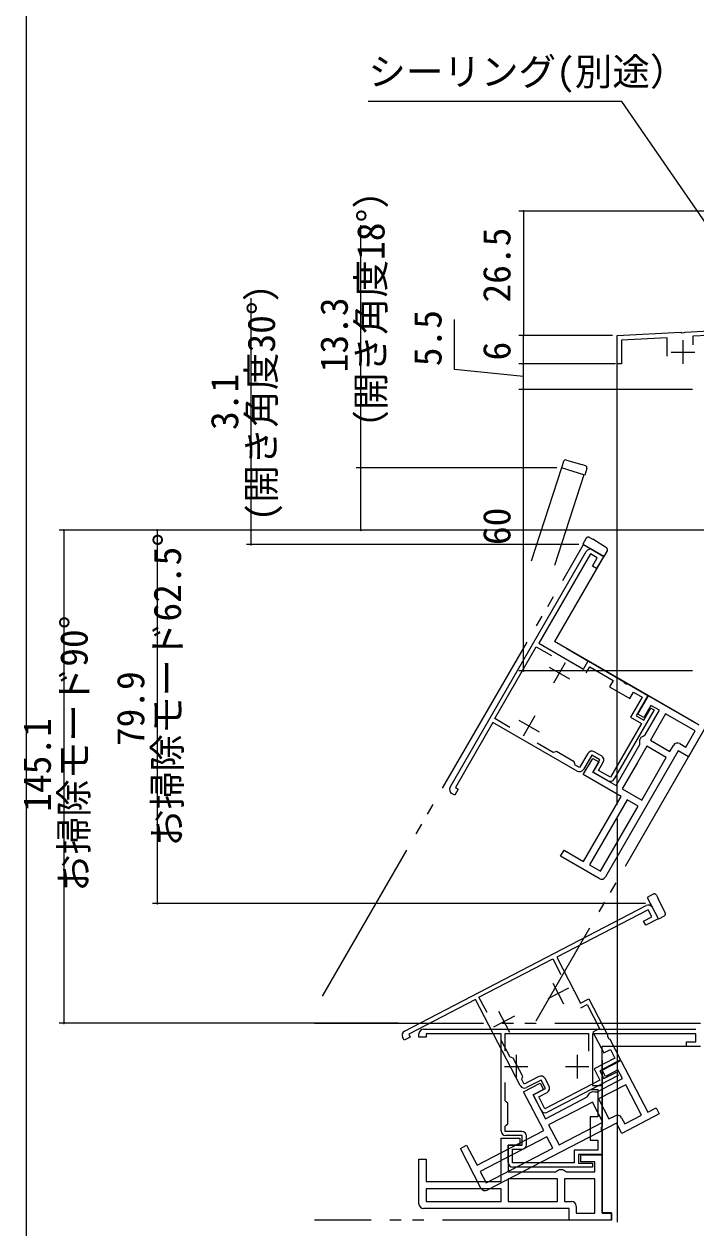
# Model space of a CAD drawing. Units: millimetres, scale not verified. Extents: x -1189 to -189, y -840 to 760.
# Drawn here: x -1188.5 to -1045.4, y 221.2 to 477.9 of the extents above; entities that cross this region are included whole.
import ezdxf
from ezdxf.enums import TextEntityAlignment as Align

# ---------------------------------------------------------------- set-up
doc = ezdxf.new("R2010")
doc.units = ezdxf.units.MM
doc.header["$LTSCALE"] = 4
doc.linetypes.add('DOUBLE_CHAIN2', pattern=[12.8, 9, -1, 0.6, -0.6, 0.6, -1])
for name, color, linetype, lineweight in [('0-2_YKK_ZWAK', 7, 'Continuous', 9), ('0-3_YKK_11', 7, 'Continuous', 9), ('0-4_YKK_12', 2, 'Continuous', 9), ('0-6_YKK_13', 4, 'Continuous', 9), ('0-7_YKK_D', 6, 'Continuous', 9)]:
    doc.layers.add(name, color=color, linetype=linetype, lineweight=lineweight)
doc.styles.add('ＭＳ ゴシック', font='')
doc.styles.get('ＭＳ ゴシック').set_extended_font_data('MS Gothic')

msp = doc.modelspace()

# ---------------------------------------------------------------- linework, layer by layer
at = {"layer": '0-2_YKK_ZWAK'}
msp.add_line((-1188, -840), (-1188, 720), dxfattribs=at)
at = {"layer": '0-3_YKK_11'}
for p, q in [((-1062.179, 411.501), (-1048.637, 412.21)), ((-1062.179, 405.501), (-1062.179, 411.501)), ((-1051.579, 411.055), (-1061.279, 410.546)), ((-1051.579, 407.113), (-1051.579, 411.055)), ((-1036.179, 411.862), (-1046.079, 411.343)), ((-1046.079, 411.343), (-1046.079, 409.551)), ((-1061.279, 410.546), (-1061.279, 405.501)), ((-1061.279, 405.501), (-1062.179, 405.501)), ((-1097.771, 315.209), (-1068.771, 365.439)), ((-1067.905, 364.939), (-1078.905, 345.886)), ((-1066.432, 364.089), (-1067.905, 364.939)), ((-1067.405, 365.805), (-1065.066, 364.455)), ((-1067.432, 362.357), (-1066.432, 364.089)), ((-1066.566, 361.857), (-1067.432, 362.357)), ((-1065.066, 364.455), (-1066.566, 361.857)), ((-1088.291, 329.828), (-1079.441, 345.157)), ((-1079.441, 345.157), (-1076.168, 343.267)), ((-1078.905, 345.886), (-1069.378, 340.386)), ((-1069.378, 340.386), (-1068.378, 342.118)), ((-1068.378, 342.118), (-1060.861, 337.778)), ((-1068.799, 339.59), (-1068.049, 340.889)), ((-1068.049, 340.889), (-1063.026, 337.989)), ((-1063.026, 337.989), (-1063.826, 336.603)), ((-1063.826, 336.603), (-1059.496, 334.103)), ((-1060.861, 337.778), (-1060.711, 337.518)), ((-1060.711, 337.518), (-1060.261, 337.259)), ((-1060.261, 337.259), (-1059.961, 337.259)), ((-1059.961, 337.259), (-1055.647, 334.768)), ((-1059.496, 334.103), (-1058.696, 335.489)), ((-1056.877, 334.439), (-1059.377, 330.109)), ((-1058.696, 335.489), (-1056.877, 334.439)), ((-1055.647, 334.768), (-1058.147, 330.438)), ((-1055.548, 334.705), (-1044.809, 328.505)), ((-1054.309, 331.686), (-1062.809, 316.964)), ((-1056.501, 329.488), (-1055.001, 332.086)), ((-1054.998, 332.656), (-1056.498, 330.058)), ((-1056.213, 326.351), (-1053.18, 331.606)), ((-1055.001, 332.086), (-1054.309, 331.686)), ((-1053.18, 331.606), (-1054.998, 332.656)), ((-1088.655, 328.999), (-1096.655, 315.143)), ((-1070.727, 318.648), (-1088.655, 328.999)), ((-1085.057, 327.961), (-1088.291, 329.828)), ((-1085.057, 327.961), (-1088.291, 329.828)), ((-1057.038, 328.758), (-1063.638, 317.327)), ((-1059.377, 330.109), (-1057.038, 328.758)), ((-1058.147, 330.438), (-1056.501, 329.488)), ((-1051.881, 330.856), (-1055.131, 325.227)), ((-1045.559, 327.206), (-1051.881, 330.856)), ((-1045.559, 327.206), (-1051.881, 330.856)), ((-1042.51, 329.487), (-1047.01, 321.693)), ((-1057.078, 325.851), (-1056.646, 326.101)), ((-1056.646, 326.101), (-1056.213, 326.351)), ((-1047.559, 323.742), (-1045.559, 327.206)), ((-1075.82, 322.628), (-1079.227, 324.595)), ((-1062.43, 315.584), (-1057.396, 324.303)), ((-1055.881, 323.928), (-1057.863, 320.495)), ((-1057.396, 325.302), (-1057.078, 325.851)), ((-1057.396, 324.802), (-1057.396, 325.302)), ((-1057.396, 324.303), (-1057.396, 324.802)), ((-1051.724, 321.527), (-1055.881, 323.928)), ((-1055.131, 325.227), (-1050.974, 322.827)), ((-1050.974, 322.827), (-1050.224, 324.126)), ((-1048.858, 324.492), (-1047.559, 323.742)), ((-1075.547, 322.702), (-1075.82, 322.628)), ((-1075.137, 322.811), (-1075.547, 322.702)), ((-1071.327, 320.611), (-1075.137, 322.811)), ((-1068.44, 322.409), (-1070.19, 319.378)), ((-1069.415, 317.885), (-1067.415, 321.349)), ((-1067.611, 322.045), (-1069.361, 319.015)), ((-1065.879, 321.045), (-1067.611, 322.045)), ((-1067.415, 321.349), (-1066.116, 320.599)), ((-1067.379, 318.447), (-1065.879, 321.045)), ((-1065.515, 321.875), (-1067.074, 322.775)), ((-1049.175, 322.943), (-1064.675, 296.096)), ((-1056.974, 312.434), (-1051.724, 321.527)), ((-1056.974, 312.434), (-1051.724, 321.527)), ((-1047.01, 321.693), (-1049.175, 322.943)), ((-1071.217, 320.202), (-1071.327, 320.611)), ((-1071.144, 319.928), (-1071.217, 320.202)), ((-1070.19, 319.378), (-1071.144, 319.928)), ((-1064.175, 316.598), (-1067.379, 318.447)), ((-1066.116, 320.599), (-1067.366, 318.434)), ((-1067.366, 318.434), (-1062.43, 315.584)), ((-1066.149, 318.777), (-1065.149, 320.509)), ((-1063.638, 317.327), (-1066.149, 318.777)), ((-1057.863, 320.495), (-1061.131, 314.834)), ((-1061.361, 313.235), (-1069.415, 317.885)), ((-1096.799, 313.494), (-1097.405, 313.844)), ((-1096.049, 314.793), (-1096.799, 313.494)), ((-1096.655, 315.143), (-1096.049, 314.793)), ((-1069.361, 299.379), (-1061.361, 313.235)), ((-1061.131, 314.834), (-1056.974, 312.434)), ((-1060.062, 312.485), (-1068.062, 298.629)), ((-1065.724, 297.279), (-1057.724, 311.135)), ((-1066.041, 295.73), (-1074.268, 300.48)), ((-1068.062, 298.629), (-1065.724, 297.279)), ((-1107.49, 263.221), (-1056.025, 289.967)), ((-1055.564, 289.079), (-1075.085, 278.934)), ((-1056.555, 286.649), (-1054.78, 287.571)), ((-1054.78, 287.571), (-1055.564, 289.079)), ((-1054.677, 289.54), (-1053.432, 287.144)), ((-1056.094, 285.761), (-1056.555, 286.649)), ((-1053.432, 287.144), (-1056.094, 285.761)), ((-1091.636, 270.446), (-1075.93, 278.608)), ((-1075.93, 278.608), (-1074.187, 275.255)), ((-1075.085, 278.934), (-1070.013, 269.174)), ((-1092.388, 269.942), (-1106.586, 262.564)), ((-1082.843, 251.574), (-1092.388, 269.942)), ((-1089.914, 267.133), (-1091.636, 270.446)), ((-1089.914, 267.133), (-1091.636, 270.446)), ((-1070.013, 269.174), (-1068.238, 270.096)), ((-1068.238, 270.096), (-1064.235, 262.394)), ((-1069.953, 268.191), (-1068.622, 268.882)), ((-1068.622, 268.882), (-1065.947, 263.736)), ((-1107.594, 261.252), (-1107.917, 261.873)), ((-1106.263, 261.943), (-1107.594, 261.252)), ((-1106.586, 262.564), (-1106.263, 261.943)), ((-1104.424, 261.916), (-1104.424, 262.616)), ((-1102.924, 261.916), (-1104.424, 261.916)), ((-1103.424, 263.616), (-1045.424, 263.616)), ((-1102.924, 262.616), (-1102.924, 261.916)), ((-1086.924, 262.616), (-1102.924, 262.616)), ((-1086.924, 241.915), (-1086.924, 262.616)), ((-1086.024, 258.982), (-1086.024, 262.716)), ((-1086.024, 258.982), (-1086.024, 262.716)), ((-1086.024, 262.716), (-1068.324, 262.716)), ((-1068.324, 262.716), (-1068.324, 258.937)), ((-1067.424, 262.616), (-1067.424, 251.616)), ((-1045.424, 262.616), (-1067.424, 262.616)), ((-1065.947, 263.736), (-1067.367, 262.998)), ((-1067.367, 262.998), (-1065.061, 258.561)), ((-1064.235, 262.394), (-1064.249, 262.094)), ((-1064.249, 262.094), (-1064.009, 261.633)), ((-1045.424, 260.916), (-1045.424, 262.616)), ((-1084.996, 257.668), (-1086.81, 261.159)), ((-1065.061, 258.561), (-1063.642, 259.299)), ((-1064.009, 261.633), (-1063.756, 261.471)), ((-1063.756, 261.471), (-1061.459, 257.051)), ((-1063.642, 259.299), (-1062.673, 257.436)), ((-1044.424, 259.916), (-1047.424, 259.916)), ((-1084.726, 257.583), (-1084.996, 257.668)), ((-1084.321, 257.455), (-1084.726, 257.583)), ((-1082.292, 253.551), (-1084.321, 257.455)), ((-1062.673, 257.436), (-1067.11, 255.13)), ((-1061.459, 257.051), (-1065.896, 254.746)), ((-1065.398, 254.872), (-1061.405, 256.947)), ((-1061.405, 256.947), (-1055.687, 245.944)), ((-1067.11, 255.13), (-1065.864, 252.734)), ((-1065.896, 254.746), (-1065.02, 253.06)), ((-1064.706, 253.541), (-1065.398, 254.872)), ((-1065.02, 253.06), (-1062.358, 254.443)), ((-1062.044, 254.924), (-1064.706, 253.541)), ((-1062.358, 254.443), (-1061.989, 253.733)), ((-1061.076, 253.061), (-1062.044, 254.924)), ((-1086.024, 248.316), (-1086.024, 252.25)), ((-1082.506, 252.877), (-1082.42, 253.147)), ((-1081.998, 251.9), (-1082.506, 252.877)), ((-1082.42, 253.147), (-1082.292, 253.551)), ((-1082.143, 250.227), (-1078.593, 252.072)), ((-1078.892, 253.514), (-1081.998, 251.9)), ((-1078.388, 252.761), (-1081.494, 251.147)), ((-1078.593, 252.072), (-1077.902, 250.741)), ((-1077.466, 250.987), (-1078.388, 252.761)), ((-1065.864, 252.734), (-1077.577, 246.647)), ((-1076.714, 251.491), (-1077.544, 253.088)), ((-1061.989, 253.733), (-1077.074, 245.894)), ((-1067.424, 251.616), (-1065.424, 251.616)), ((-1066.46, 250.263), (-1061.076, 253.061)), ((-1060.384, 251.73), (-1066.152, 248.733)), ((-1065.424, 251.616), (-1065.424, 242.936)), ((-1057.018, 245.252), (-1060.384, 251.73)), ((-1077.854, 241.975), (-1082.143, 250.227)), ((-1080.128, 249.603), (-1077.466, 250.987)), ((-1078.422, 246.32), (-1080.128, 249.603)), ((-1077.902, 250.741), (-1080.12, 249.588)), ((-1080.12, 249.588), (-1077.492, 244.53)), ((-1078.915, 249.22), (-1077.14, 250.142)), ((-1077.577, 246.647), (-1078.915, 249.22)), ((-1077.492, 244.53), (-1068.559, 249.172)), ((-1068.559, 249.172), (-1068.29, 249.593)), ((-1068.29, 249.593), (-1068.021, 250.014)), ((-1068.021, 250.014), (-1067.458, 250.307)), ((-1067.824, 250.716), (-1066.324, 250.716)), ((-1067.458, 250.307), (-1066.959, 250.285)), ((-1066.959, 250.285), (-1066.46, 250.263)), ((-1066.324, 250.716), (-1066.324, 244.916)), ((-1085.824, 248.116), (-1086.024, 248.316)), ((-1085.524, 247.816), (-1085.824, 248.116)), ((-1085.524, 243.416), (-1085.524, 247.816)), ((-1067.483, 248.041), (-1071, 246.213)), ((-1065.269, 243.782), (-1067.483, 248.041)), ((-1066.152, 248.733), (-1063.939, 244.473)), ((-1055.687, 245.944), (-1053.912, 246.866)), ((-1053.912, 246.866), (-1053.221, 245.535)), ((-1071, 246.213), (-1076.8, 243.199)), ((-1067.924, 244.916), (-1067.924, 239.916)), ((-1066.324, 244.916), (-1067.924, 244.916)), ((-1063.939, 244.473), (-1062.608, 245.165)), ((-1061.259, 244.739), (-1060.567, 243.408)), ((-1053.221, 245.535), (-1061.207, 241.385)), ((-1092.052, 234.597), (-1077.854, 241.975)), ((-1062.359, 243.604), (-1089.867, 229.308)), ((-1086.024, 242.916), (-1085.824, 243.116)), ((-1086.024, 241.815), (-1086.024, 242.916)), ((-1082.524, 241.815), (-1086.024, 241.815)), ((-1085.824, 243.116), (-1085.524, 243.416)), ((-1076.8, 243.199), (-1074.587, 238.94)), ((-1074.587, 238.94), (-1065.269, 243.782)), ((-1074.587, 238.94), (-1065.269, 243.782)), ((-1065.424, 242.936), (-1065.574, 242.676)), ((-1065.574, 242.676), (-1065.574, 242.156)), ((-1065.574, 242.156), (-1065.424, 241.897)), ((-1065.424, 241.897), (-1065.424, 236.915)), ((-1061.207, 241.385), (-1062.359, 243.604)), ((-1095.596, 238.164), (-1094.265, 238.856)), ((-1094.265, 238.856), (-1092.052, 234.597)), ((-1077.163, 240.644), (-1091.36, 233.266)), ((-1086.924, 240.398), (-1082.924, 240.398)), ((-1086.924, 231.098), (-1086.924, 240.398)), ((-1082.424, 240.915), (-1085.924, 240.915)), ((-1085.424, 238.915), (-1082.424, 238.915)), ((-1085.424, 235.215), (-1085.424, 238.915)), ((-1082.924, 238.898), (-1085.424, 238.898)), ((-1085.424, 238.898), (-1085.424, 233.198)), ((-1082.924, 240.398), (-1082.924, 238.898)), ((-1082.424, 238.915), (-1082.424, 240.915)), ((-1081.524, 239.015), (-1081.524, 240.815)), ((-1075.917, 238.248), (-1077.163, 240.644)), ((-1067.924, 239.916), (-1066.324, 239.916)), ((-1066.324, 239.916), (-1066.324, 237.816)), ((-1091.215, 229.735), (-1095.596, 238.164)), ((-1090.115, 230.87), (-1075.917, 238.248)), ((-1090.115, 230.87), (-1075.917, 238.248)), ((-1084.524, 238.015), (-1082.524, 238.015)), ((-1084.524, 235.115), (-1084.524, 238.015)), ((-1071.324, 237.816), (-1071.324, 235.115)), ((-1066.324, 237.816), (-1071.324, 237.816)), ((-1070.424, 236.915), (-1070.424, 235.015)), ((-1065.424, 236.915), (-1070.424, 236.915)), ((-1069.924, 235.298), (-1069.924, 236.798)), ((-1069.924, 236.798), (-1065.424, 236.798)), ((-1065.424, 236.798), (-1065.424, 224.398)), ((-1102.924, 235.898), (-1102.924, 231.098)), ((-1071.324, 235.115), (-1084.524, 235.115)), ((-1067.424, 234.215), (-1084.424, 234.215)), ((-1074.924, 233.447), (-1074.492, 233.697)), ((-1074.492, 233.697), (-1073.857, 233.697)), ((-1073.857, 233.697), (-1073.424, 233.447)), ((-1070.424, 235.015), (-1067.424, 235.015)), ((-1066.924, 235.298), (-1069.924, 235.298)), ((-1067.424, 235.015), (-1067.424, 234.215)), ((-1066.924, 233.198), (-1066.924, 235.298)), ((-1102.924, 231.098), (-1086.924, 231.098)), ((-1091.36, 233.266), (-1090.115, 230.87)), ((-1085.424, 233.198), (-1075.357, 233.198)), ((-1085.424, 231.698), (-1085.424, 226.898)), ((-1078.888, 231.698), (-1085.424, 231.698)), ((-1074.924, 231.698), (-1078.888, 231.698)), ((-1075.357, 233.198), (-1074.924, 233.447)), ((-1074.924, 226.898), (-1074.924, 231.698)), ((-1073.424, 233.447), (-1072.992, 233.198)), ((-1073.424, 231.698), (-1073.424, 226.898)), ((-1066.924, 231.698), (-1073.424, 231.698)), ((-1072.992, 233.198), (-1066.924, 233.198)), ((-1066.924, 224.398), (-1066.924, 231.698)), ((-1066.924, 224.398), (-1066.924, 231.698)), ((-1102.924, 229.598), (-1102.924, 226.898)), ((-1086.924, 229.598), (-1102.924, 229.598)), ((-1086.924, 226.898), (-1086.924, 229.598)), ((-1102.924, 226.898), (-1086.924, 226.898)), ((-1102.924, 226.898), (-1086.924, 226.898)), ((-1085.424, 226.898), (-1074.924, 226.898)), ((-1085.424, 226.898), (-1074.924, 226.898)), ((-1073.424, 226.898), (-1071.924, 226.898)), ((-1070.924, 225.898), (-1070.924, 224.398)), ((-1072.424, 225.398), (-1103.424, 225.398)), ((-1072.424, 222.898), (-1072.424, 225.398)), ((-1070.924, 224.398), (-1066.924, 224.398)), ((-1065.424, 224.398), (-1063.424, 224.398)), ((-1063.424, 224.398), (-1063.424, 222.898)), ((-1063.424, 222.898), (-1072.424, 222.898))]:
    msp.add_line(p, q, dxfattribs=at)
at = {"layer": '0-3_YKK_11', "color": 2}
for p, q in [((-1048.179, 410.501), (-1048.179, 405.501)), ((-1050.679, 408.001), (-1045.679, 408.001)), ((-1073.242, 341.694), (-1075.742, 337.364)), ((-1076.657, 340.779), (-1072.327, 338.279)), ((-1083.157, 329.52), (-1078.827, 327.02)), ((-1079.742, 330.435), (-1082.242, 326.105)), ((-1072.567, 272.354), (-1077.004, 270.048)), ((-1075.938, 273.42), (-1073.633, 268.983)), ((-1087.474, 267.425), (-1085.168, 262.988)), ((-1084.103, 266.359), (-1088.539, 264.054)), ((-1083.724, 258.116), (-1083.724, 253.116)), ((-1070.724, 258.116), (-1070.724, 253.116)), ((-1081.224, 255.616), (-1086.224, 255.616)), ((-1068.224, 255.616), (-1073.224, 255.616))]:
    msp.add_line(p, q, dxfattribs=at)
at = {"layer": '0-3_YKK_11'}
for points in [[(-1048.637, 412.21), (-1048.447, 412.1), (-1047.898, 412.129), (-1047.721, 412.258), (-1033.557, 413.001)], [(-1056.498, 330.058), (-1057.797, 330.808), (-1055.548, 334.705)], [(-1065.724, 297.279), (-1057.724, 311.135), (-1060.062, 312.485)], [(-1074.268, 300.48), (-1073.518, 301.779), (-1069.361, 299.379)], [(-1047.424, 259.916), (-1047.424, 260.916), (-1045.424, 260.916)], [(-1060.567, 243.408), (-1057.018, 245.252), (-1060.384, 251.73)], [(-1104.424, 226.398), (-1104.424, 235.898), (-1102.924, 235.898)]]:
    msp.add_lwpolyline(points, dxfattribs=at)
for centre, start, end in [((-1067.905, 364.939), 60, 149.99998), ((-1049.358, 323.626), 60, 149.99998), ((-1067.574, 321.909), 60, 149.99998), ((-1066.015, 321.009), 330, 59.99998), ((-1070.227, 319.515), 240, 329.99998), ((-1063.675, 317.463), 240, 329.99998), ((-1096.905, 314.709), 150, 239.99998), ((-1065.541, 296.596), 239.99997, 329.99995), ((-1055.564, 289.079), 27.46001, 117.45998), ((-1107.029, 262.334), 117.46001, 207.45998), ((-1103.424, 262.616), 90, 179.99998), ((-1081.955, 252.035), 207.46001, 297.45998), ((-1078.431, 252.627), 27.46001, 117.45998), ((-1077.601, 251.029), 297.46001, 27.45998), ((-1077.535, 246.781), 207.46001, 297.45998), ((-1062.146, 244.278), 27.46001, 117.45998), ((-1085.924, 241.915), 180, 269.99998), ((-1082.524, 240.815), 0, 89.99998), ((-1082.524, 239.015), 270, 359.99998), ((-1084.424, 235.215), 180, 269.99998), ((-1090.328, 230.196), 207.45998, 297.45996), ((-1103.424, 226.398), 179.99997, 269.99995), ((-1071.924, 225.898), 0, 89.99998)]:
    msp.add_arc(centre, 1, start, end, dxfattribs=at)
at = {"layer": '0-4_YKK_12'}
for p, q in [((-1062.175, 311.448), (-1062.175, 411.504)), ((-1062.175, 308.448), (-1062.175, 222.451))]:
    msp.add_line(p, q, dxfattribs=at)
at = {"layer": '0-4_YKK_12', "linetype": 'DOUBLE_CHAIN2'}
for p, q in [((-1074.061, 383.333), (-1080.54, 363.39)), ((-1069.301, 381.786), (-1075.566, 362.505)), ((-1124.99, 270.626), (-1069.384, 366.939)), ((-1069.384, 366.939), (-1065.05, 364.436)), ((-1065.05, 364.436), (-1075.548, 346.252)), ((-1045.93, 329.152), (-1075.548, 346.252)), ((-1072.95, 344.752), (-1067.927, 341.852)), ((-1044.809, 328.505), (-1067.754, 341.752)), ((-1042.51, 329.487), (-1079.549, 265.333)), ((-1126.666, 264.921), (-1044.416, 264.921)), ((-1065.413, 225.716), (-1065.413, 259.916)), ((-1044.416, 259.916), (-1065.413, 259.916)), ((-1065.413, 256.916), (-1065.413, 251.116)), ((-1065.413, 224.421), (-1065.413, 250.916)), ((-1063.413, 224.421), (-1065.413, 224.421)), ((-1063.413, 222.921), (-1063.413, 224.421)), ((-1063.413, 222.921), (-1126.666, 222.921))]:
    msp.add_line(p, q, dxfattribs=at)
at = {"layer": '0-6_YKK_13'}
for p, q in [((-1073.634, 384.646), (-1074.061, 383.333)), ((-1069.115, 381.726), (-1074.061, 383.333)), ((-1073.021, 384.973), (-1069.733, 384.03)), ((-1068.965, 383.75), (-1069.733, 384.03)), ((-1068.66, 383.126), (-1069.115, 381.726))]:
    msp.add_line(p, q, dxfattribs=at)
at = {"layer": '0-6_YKK_13', "linetype": 'DOUBLE_CHAIN2'}
for p, q in [((-1068.776, 368.283), (-1069.512, 367.009)), ((-1068.108, 368.475), (-1067.386, 368.091)), ((-1064.486, 366.279), (-1067.386, 368.091)), ((-1069.512, 367.009), (-1065.008, 364.409)), ((-1064.318, 365.605), (-1065.008, 364.409)), ((-1054.505, 292.391), (-1055.811, 291.712)), ((-1055.811, 291.712), (-1053.413, 287.098)), ((-1053.839, 292.193), (-1053.437, 291.481)), ((-1051.967, 288.393), (-1053.437, 291.481)), ((-1052.188, 287.735), (-1053.413, 287.098))]:
    msp.add_line(p, q, dxfattribs=at)
at = {"layer": '0-6_YKK_13'}
for centre, start, end in [((-1073.158, 384.492), 74, 162), ((-1069.136, 383.28), 341.99998, 70)]:
    msp.add_arc(centre, 0.5, start, end, dxfattribs=at)
at = {"layer": '0-6_YKK_13', "linetype": 'DOUBLE_CHAIN2'}
for centre, start, end in [((-1068.343, 368.033), 62, 150), ((-1064.751, 365.855), 330, 58), ((-1054.274, 291.947), 29.45999, 117.45999), ((-1052.418, 288.178), 297.45999, 25.45999)]:
    msp.add_arc(centre, 0.5, start, end, dxfattribs=at)
at = {"layer": '0-7_YKK_D'}
for p, q in [((-1061.2, 461.39), (-1115.214, 461.39)), ((-1031.242, 417.862), (-1061.2, 461.39)), ((-1005.808, 438.001), (-1083.174, 438.001)), ((-1082.174, 438.001), (-1082.174, 411.501)), ((-1116.824, 383.333), (-1116.824, 435.033)), ((-1140.159, 369.997), (-1140.159, 419.458)), ((-1096.854, 404.239), (-1096.854, 414.962)), ((-1063.718, 411.501), (-1083.174, 411.501)), ((-1063.174, 411.501), (-1083.174, 411.501)), ((-1082.174, 405.501), (-1082.174, 411.501)), ((-1082.174, 402.752), (-1096.854, 404.239)), ((-1063.718, 405.501), (-1083.174, 405.501)), ((-1062.578, 405.501), (-1083.174, 405.501)), ((-1082.174, 400.003), (-1082.174, 405.501)), ((-1046.179, 400.003), (-1083.174, 400.003)), ((-1046.179, 400.003), (-1083.174, 400.003)), ((-1082.174, 340.003), (-1082.174, 400.003)), ((-1075.06, 383.333), (-1117.824, 383.333)), ((-1116.824, 369.997), (-1116.824, 383.333)), ((-994.174, 369.997), (-1181.074, 369.997)), ((-1180.074, 369.997), (-1180.074, 264.921)), ((-994.674, 369.997), (-1161.174, 369.997)), ((-1160.174, 369.997), (-1160.174, 290.425)), ((-994.674, 369.997), (-1141.159, 369.997)), ((-1140.159, 366.939), (-1140.159, 369.997)), ((-994.674, 369.997), (-1117.824, 369.997)), ((-1070.383, 366.939), (-1141.159, 366.939)), ((-1046.179, 340.003), (-1083.174, 340.003)), ((-1056.141, 290.425), (-1161.174, 290.425)), ((-1108.792, 264.921), (-1181.074, 264.921))]:
    msp.add_line(p, q, dxfattribs=at)
for centre, start, end in [((-1082.174, 438.001), 90, 270), ((-1082.174, 438.001), 270, 90), ((-1082.174, 411.501), 90, 270), ((-1082.174, 411.501), 90, 270), ((-1082.174, 411.501), 270, 90), ((-1082.174, 411.501), 270, 90), ((-1082.174, 405.501), 90, 270), ((-1082.174, 405.501), 90, 270), ((-1082.174, 405.501), 270, 90), ((-1082.174, 405.501), 270, 90), ((-1082.174, 400.003), 90, 270), ((-1082.174, 400.003), 90, 270), ((-1082.174, 400.003), 270, 90), ((-1082.174, 400.003), 270, 90), ((-1116.824, 383.333), 90, 270), ((-1116.824, 383.333), 270, 90), ((-1180.074, 369.997), 90, 270), ((-1180.074, 369.997), 270, 90), ((-1160.174, 369.997), 90, 270), ((-1160.174, 369.997), 270, 90), ((-1140.159, 369.997), 90, 270), ((-1140.159, 369.997), 270, 90), ((-1116.824, 369.997), 90, 270), ((-1116.824, 369.997), 270, 90), ((-1140.159, 366.939), 90, 270), ((-1140.159, 366.939), 270, 90), ((-1082.174, 340.003), 90, 270), ((-1082.174, 340.003), 270, 90), ((-1160.174, 290.425), 90, 270), ((-1160.174, 290.425), 270, 90), ((-1180.074, 264.921), 90, 270), ((-1180.074, 264.921), 270, 90)]:
    msp.add_arc(centre, 0.106, start, end, dxfattribs=at)

# ---------------------------------------------------------------- texts
at = {"layer": '0-7_YKK_D', "color": 4, "style": 'ＭＳ ゴシック'}
msp.add_text('シーリング(別途）', height=5.865, dxfattribs=at).set_placement((-1115.214, 463.091), align=Align.BOTTOM_LEFT)
for s, p in [('（開き角度18°）', (-1109.991, 387.629)), ('26.5', (-1083.174, 418.55)), ('(開き角度30°）', (-1133.326, 371.894)), ('13.3', (-1117.824, 403.674)), ('5.5', (-1097.854, 404.972)), ('6', (-1083.174, 406.191)), ('3.1', (-1141.159, 391.374)), ('60', (-1083.174, 366.835)), ('お掃除モード62.5°', (-1153.357, 302.52)), ('お掃除モード90°', (-1173.256, 292.887)), ('79.9', (-1161.174, 323.962)), ('145.1 ', (-1181.089, 309.967))]:
    msp.add_text(s, height=5.865, rotation=90, dxfattribs=at).set_placement(p, align=Align.BOTTOM_LEFT)

doc.saveas('drawing.dxf')
